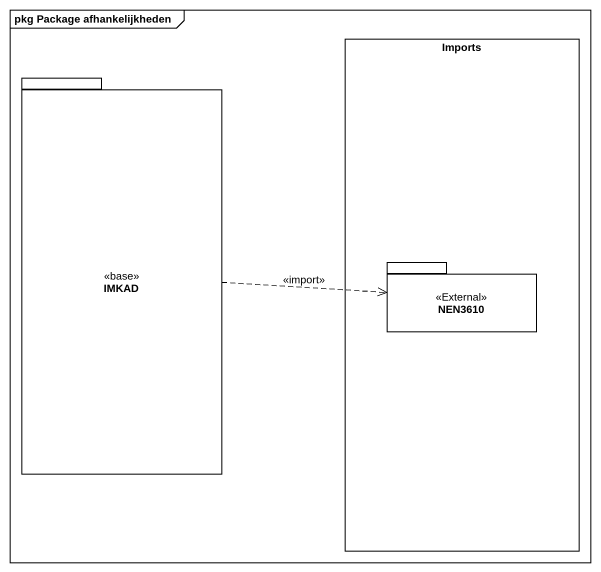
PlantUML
@startuml
mainframe pkg Package afhankelijkheden
rectangle Imports {
  package NEN3610 <<External>> {
  }
}
package IMKAD <<base>> {
}
IMKAD .right.> NEN3610 : <<import>>
@enduml
